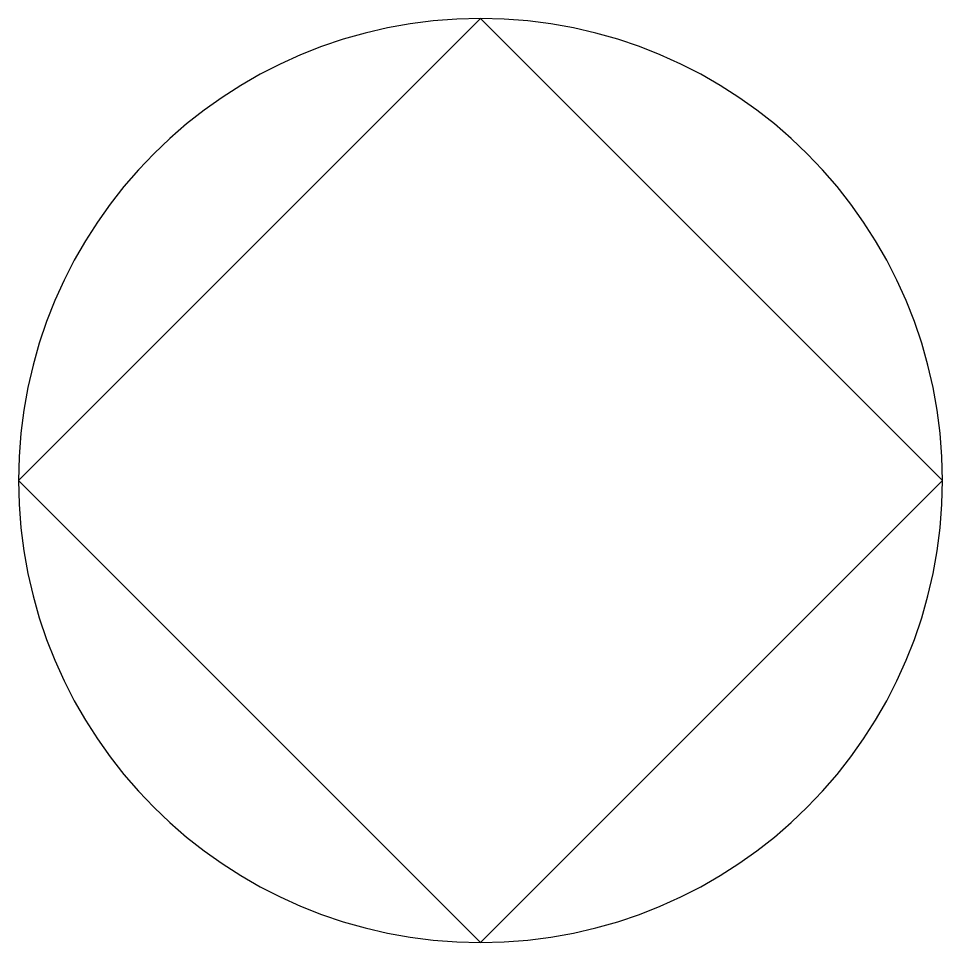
# Model space of a CAD drawing. Header units: inches. Extents: x 5 to 589, y -420 to -5.
# Drawn here: x 134.9184 to 135.3184, y -110.6042 to -110.2042 of the extents above; entities that cross this region are included whole.
import ezdxf

# ---------------------------------------------------------------- set-up
doc = ezdxf.new("R2010")
doc.units = ezdxf.units.IN
doc.header["$MEASUREMENT"] = 0

msp = doc.modelspace()

# ---------------------------------------------------------------- linework, layer by layer
at = {"color": 18, "true_color": 0x000000}
for p, q in [((135.11835, -110.20424), (134.91835, -110.40424)), ((135.31835, -110.40424), (135.11835, -110.20424)), ((134.91835, -110.40424), (135.11835, -110.60424)), ((135.11835, -110.60424), (135.31835, -110.40424))]:
    msp.add_line(p, q, dxfattribs=at)
for start, end in [(90, 180), (0, 90), (180, 270), (270, 0)]:
    msp.add_arc((135.11835, -110.40424), 0.2, start, end, dxfattribs=at)

doc.saveas('drawing.dxf')
